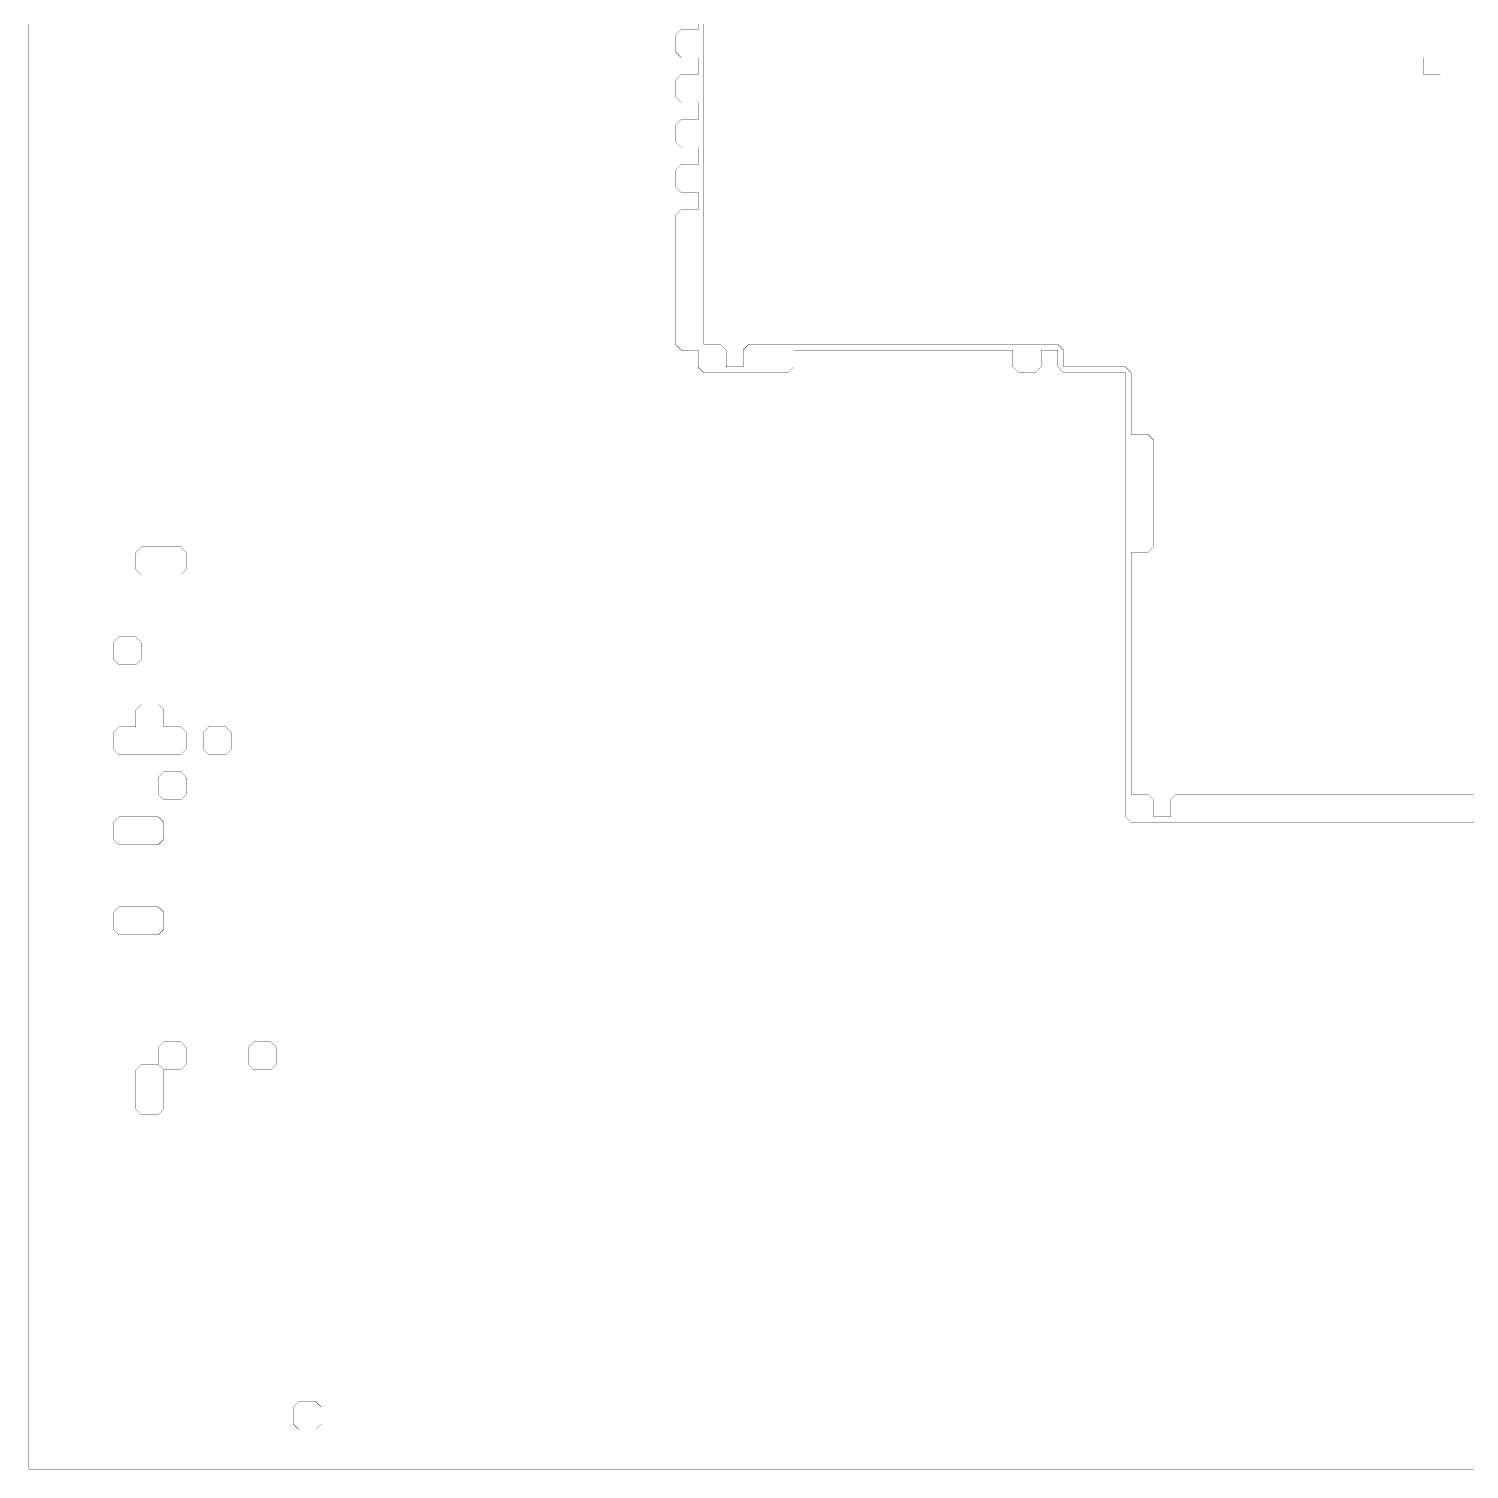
# Model space of a CAD drawing. Header units: metres. Extents: x 0 to 4990, y -4990 to 0.
# Drawn here: x 0 to 2501, y -4990 to -2489 of the extents above; entities that cross this region are included whole.
import ezdxf

# ---------------------------------------------------------------- set-up
doc = ezdxf.new("R2010")
doc.units = ezdxf.units.M
doc.layers.add('conductor', color=1, linetype='Continuous')
doc.layers.add('substrate', color=5, linetype='Continuous')

msp = doc.modelspace()

# ---------------------------------------------------------------- linework, layer by layer
at = {"layer": 'conductor', "const_width": 0.5}
msp.add_lwpolyline([(1171.875, -2480.46875), (1171.875, -2490.234375), (1171.875, -2500), (1171.875, -2509.765625), (1171.875, -2519.53125), (1171.875, -2529.296875), (1171.875, -2539.0625), (1171.875, -2548.828125), (1171.875, -2558.59375), (1171.875, -2568.359375), (1171.875, -2578.125), (1171.875, -2587.890625), (1171.875, -2597.65625), (1171.875, -2607.421875), (1171.875, -2617.1875), (1171.875, -2626.953125), (1171.875, -2636.71875), (1171.875, -2646.484375), (1171.875, -2656.25), (1171.875, -2666.015625), (1171.875, -2675.78125), (1171.875, -2685.546875), (1171.875, -2695.3125), (1171.875, -2705.078125), (1171.875, -2714.84375), (1171.875, -2724.609375), (1171.875, -2734.375), (1171.875, -2744.140625), (1171.875, -2753.90625), (1171.875, -2763.671875), (1171.875, -2773.4375), (1171.875, -2783.203125), (1171.875, -2792.96875), (1171.875, -2802.734375), (1171.875, -2812.5), (1171.875, -2822.265625), (1171.875, -2832.03125), (1171.875, -2841.796875), (1171.875, -2851.5625), (1171.875, -2861.328125), (1171.875, -2871.09375), (1171.875, -2880.859375), (1171.875, -2890.625), (1171.875, -2900.390625), (1171.875, -2910.15625), (1171.875, -2919.921875), (1171.875, -2929.6875), (1171.875, -2939.453125), (1171.875, -2949.21875), (1171.875, -2958.984375), (1171.875, -2968.75), (1171.875, -2978.515625), (1171.875, -2988.28125), (1171.875, -2998.046875), (1171.875, -3007.8125), (1171.875, -3017.578125), (1171.875, -3027.34375), (1171.875, -3037.109375), (1181.640625, -3037.109375), (1191.40625, -3037.109375), (1201.171875, -3037.109375), (1210.9375, -3046.875), (1210.9375, -3056.640625), (1210.9375, -3066.40625), (1210.9375, -3076.171875), (1220.703125, -3076.171875), (1230.46875, -3076.171875), (1240.234375, -3076.171875), (1240.234375, -3066.40625), (1240.234375, -3056.640625), (1240.234375, -3046.875), (1250, -3037.109375), (1259.765625, -3037.109375), (1269.53125, -3037.109375), (1279.296875, -3037.109375), (1289.0625, -3037.109375), (1298.828125, -3037.109375), (1308.59375, -3037.109375), (1318.359375, -3037.109375), (1328.125, -3037.109375), (1337.890625, -3037.109375), (1347.65625, -3037.109375), (1357.421875, -3037.109375), (1367.1875, -3037.109375), (1376.953125, -3037.109375), (1386.71875, -3037.109375), (1396.484375, -3037.109375), (1406.25, -3037.109375), (1416.015625, -3037.109375), (1425.78125, -3037.109375), (1435.546875, -3037.109375), (1445.3125, -3037.109375), (1455.078125, -3037.109375), (1464.84375, -3037.109375), (1474.609375, -3037.109375), (1484.375, -3037.109375), (1494.140625, -3037.109375), (1503.90625, -3037.109375), (1513.671875, -3037.109375), (1523.4375, -3037.109375), (1533.203125, -3037.109375), (1542.96875, -3037.109375), (1552.734375, -3037.109375), (1562.5, -3037.109375), (1572.265625, -3037.109375), (1582.03125, -3037.109375), (1591.796875, -3037.109375), (1601.5625, -3037.109375), (1611.328125, -3037.109375), (1621.09375, -3037.109375), (1630.859375, -3037.109375), (1640.625, -3037.109375), (1650.390625, -3037.109375), (1660.15625, -3037.109375), (1669.921875, -3037.109375), (1679.6875, -3037.109375), (1689.453125, -3037.109375), (1699.21875, -3037.109375), (1708.984375, -3037.109375), (1718.75, -3037.109375), (1728.515625, -3037.109375), (1738.28125, -3037.109375), (1748.046875, -3037.109375), (1757.8125, -3037.109375), (1767.578125, -3037.109375), (1777.34375, -3037.109375), (1787.109375, -3037.109375), (1796.875, -3046.875), (1796.875, -3056.640625), (1796.875, -3066.40625), (1796.875, -3076.171875), (1806.640625, -3076.171875), (1816.40625, -3076.171875), (1826.171875, -3076.171875), (1835.9375, -3076.171875), (1845.703125, -3076.171875), (1855.46875, -3076.171875), (1865.234375, -3076.171875), (1875, -3076.171875), (1884.765625, -3076.171875), (1894.53125, -3076.171875), (1904.296875, -3076.171875), (1914.0625, -3085.9375), (1914.0625, -3095.703125), (1914.0625, -3105.46875), (1914.0625, -3115.234375), (1914.0625, -3125), (1914.0625, -3134.765625), (1914.0625, -3144.53125), (1914.0625, -3154.296875), (1914.0625, -3164.0625), (1914.0625, -3173.828125), (1914.0625, -3183.59375), (1914.0625, -3193.359375), (1923.828125, -3193.359375), (1933.59375, -3193.359375), (1943.359375, -3193.359375), (1953.125, -3203.125), (1953.125, -3212.890625), (1953.125, -3222.65625), (1953.125, -3232.421875), (1953.125, -3242.1875), (1953.125, -3251.953125), (1953.125, -3261.71875), (1953.125, -3271.484375), (1953.125, -3281.25), (1953.125, -3291.015625), (1953.125, -3300.78125), (1953.125, -3310.546875), (1953.125, -3320.3125), (1953.125, -3330.078125), (1953.125, -3339.84375), (1953.125, -3349.609375), (1953.125, -3359.375), (1953.125, -3369.140625), (1953.125, -3378.90625), (1953.125, -3388.671875), (1943.359375, -3398.4375), (1933.59375, -3398.4375), (1923.828125, -3398.4375), (1914.0625, -3398.4375), (1914.0625, -3408.203125), (1914.0625, -3417.96875), (1914.0625, -3427.734375), (1914.0625, -3437.5), (1914.0625, -3447.265625), (1914.0625, -3457.03125), (1914.0625, -3466.796875), (1914.0625, -3476.5625), (1914.0625, -3486.328125), (1914.0625, -3496.09375), (1914.0625, -3505.859375), (1914.0625, -3515.625), (1914.0625, -3525.390625), (1914.0625, -3535.15625), (1914.0625, -3544.921875), (1914.0625, -3554.6875), (1914.0625, -3564.453125), (1914.0625, -3574.21875), (1914.0625, -3583.984375), (1914.0625, -3593.75), (1914.0625, -3603.515625), (1914.0625, -3613.28125), (1914.0625, -3623.046875), (1914.0625, -3632.8125), (1914.0625, -3642.578125), (1914.0625, -3652.34375), (1914.0625, -3662.109375), (1914.0625, -3671.875), (1914.0625, -3681.640625), (1914.0625, -3691.40625), (1914.0625, -3701.171875), (1914.0625, -3710.9375), (1914.0625, -3720.703125), (1914.0625, -3730.46875), (1914.0625, -3740.234375), (1914.0625, -3750), (1914.0625, -3759.765625), (1914.0625, -3769.53125), (1914.0625, -3779.296875), (1914.0625, -3789.0625), (1914.0625, -3798.828125), (1914.0625, -3808.59375), (1914.0625, -3818.359375), (1923.828125, -3818.359375), (1933.59375, -3818.359375), (1943.359375, -3818.359375), (1953.125, -3828.125), (1953.125, -3837.890625), (1953.125, -3847.65625), (1953.125, -3857.421875), (1962.890625, -3857.421875), (1972.65625, -3857.421875), (1982.421875, -3857.421875), (1982.421875, -3847.65625), (1982.421875, -3837.890625), (1982.421875, -3828.125), (1992.1875, -3818.359375), (2001.953125, -3818.359375), (2011.71875, -3818.359375), (2021.484375, -3818.359375), (2031.25, -3818.359375), (2041.015625, -3818.359375), (2050.78125, -3818.359375), (2060.546875, -3818.359375), (2070.3125, -3818.359375), (2080.078125, -3818.359375), (2089.84375, -3818.359375), (2099.609375, -3818.359375), (2109.375, -3818.359375), (2119.140625, -3818.359375), (2128.90625, -3818.359375), (2138.671875, -3818.359375), (2148.4375, -3818.359375), (2158.203125, -3818.359375), (2167.96875, -3818.359375), (2177.734375, -3818.359375), (2187.5, -3818.359375), (2197.265625, -3818.359375), (2207.03125, -3818.359375), (2216.796875, -3818.359375), (2226.5625, -3818.359375), (2236.328125, -3818.359375), (2246.09375, -3818.359375), (2255.859375, -3818.359375), (2265.625, -3818.359375), (2275.390625, -3818.359375), (2285.15625, -3818.359375), (2294.921875, -3818.359375), (2304.6875, -3818.359375), (2314.453125, -3818.359375), (2324.21875, -3818.359375), (2333.984375, -3818.359375), (2343.75, -3818.359375), (2353.515625, -3818.359375), (2363.28125, -3818.359375), (2373.046875, -3818.359375), (2382.8125, -3818.359375), (2392.578125, -3818.359375), (2402.34375, -3818.359375), (2412.109375, -3818.359375), (2421.875, -3818.359375), (2431.640625, -3818.359375), (2441.40625, -3818.359375), (2451.171875, -3818.359375), (2460.9375, -3818.359375), (2470.703125, -3818.359375), (2480.46875, -3818.359375), (2490.234375, -3818.359375), (2500, -3818.359375), (2509.765625, -3818.359375)], dxfattribs=at)
at = {"layer": 'substrate', "const_width": 0.5}
for points in [[(0, -2480.46875), (0, -2490.234375), (0, -2500), (0, -2509.765625), (0, -2519.53125), (0, -2529.296875), (0, -2539.0625), (0, -2548.828125), (0, -2558.59375), (0, -2568.359375), (0, -2578.125), (0, -2587.890625), (0, -2597.65625), (0, -2607.421875), (0, -2617.1875), (0, -2626.953125), (0, -2636.71875), (0, -2646.484375), (0, -2656.25), (0, -2666.015625), (0, -2675.78125), (0, -2685.546875), (0, -2695.3125), (0, -2705.078125), (0, -2714.84375), (0, -2724.609375), (0, -2734.375), (0, -2744.140625), (0, -2753.90625), (0, -2763.671875), (0, -2773.4375), (0, -2783.203125), (0, -2792.96875), (0, -2802.734375), (0, -2812.5), (0, -2822.265625), (0, -2832.03125), (0, -2841.796875), (0, -2851.5625), (0, -2861.328125), (0, -2871.09375), (0, -2880.859375), (0, -2890.625), (0, -2900.390625), (0, -2910.15625), (0, -2919.921875), (0, -2929.6875), (0, -2939.453125), (0, -2949.21875), (0, -2958.984375), (0, -2968.75), (0, -2978.515625), (0, -2988.28125), (0, -2998.046875), (0, -3007.8125), (0, -3017.578125), (0, -3027.34375), (0, -3037.109375), (0, -3046.875), (0, -3056.640625), (0, -3066.40625), (0, -3076.171875), (0, -3085.9375), (0, -3095.703125), (0, -3105.46875), (0, -3115.234375), (0, -3125), (0, -3134.765625), (0, -3144.53125), (0, -3154.296875), (0, -3164.0625), (0, -3173.828125), (0, -3183.59375), (0, -3193.359375), (0, -3203.125), (0, -3212.890625), (0, -3222.65625), (0, -3232.421875), (0, -3242.1875), (0, -3251.953125), (0, -3261.71875), (0, -3271.484375), (0, -3281.25), (0, -3291.015625), (0, -3300.78125), (0, -3310.546875), (0, -3320.3125), (0, -3330.078125), (0, -3339.84375), (0, -3349.609375), (0, -3359.375), (0, -3369.140625), (0, -3378.90625), (0, -3388.671875), (0, -3398.4375), (0, -3408.203125), (0, -3417.96875), (0, -3427.734375), (0, -3437.5), (0, -3447.265625), (0, -3457.03125), (0, -3466.796875), (0, -3476.5625), (0, -3486.328125), (0, -3496.09375), (0, -3505.859375), (0, -3515.625), (0, -3525.390625), (0, -3535.15625), (0, -3544.921875), (0, -3554.6875), (0, -3564.453125), (0, -3574.21875), (0, -3583.984375), (0, -3593.75), (0, -3603.515625), (0, -3613.28125), (0, -3623.046875), (0, -3632.8125), (0, -3642.578125), (0, -3652.34375), (0, -3662.109375), (0, -3671.875), (0, -3681.640625), (0, -3691.40625), (0, -3701.171875), (0, -3710.9375), (0, -3720.703125), (0, -3730.46875), (0, -3740.234375), (0, -3750), (0, -3759.765625), (0, -3769.53125), (0, -3779.296875), (0, -3789.0625), (0, -3798.828125), (0, -3808.59375), (0, -3818.359375), (0, -3828.125), (0, -3837.890625), (0, -3847.65625), (0, -3857.421875), (0, -3867.1875), (0, -3876.953125), (0, -3886.71875), (0, -3896.484375), (0, -3906.25), (0, -3916.015625), (0, -3925.78125), (0, -3935.546875), (0, -3945.3125), (0, -3955.078125), (0, -3964.84375), (0, -3974.609375), (0, -3984.375), (0, -3994.140625), (0, -4003.90625), (0, -4013.671875), (0, -4023.4375), (0, -4033.203125), (0, -4042.96875), (0, -4052.734375), (0, -4062.5), (0, -4072.265625), (0, -4082.03125), (0, -4091.796875), (0, -4101.5625), (0, -4111.328125), (0, -4121.09375), (0, -4130.859375), (0, -4140.625), (0, -4150.390625), (0, -4160.15625), (0, -4169.921875), (0, -4179.6875), (0, -4189.453125), (0, -4199.21875), (0, -4208.984375), (0, -4218.75), (0, -4228.515625), (0, -4238.28125), (0, -4248.046875), (0, -4257.8125), (0, -4267.578125), (0, -4277.34375), (0, -4287.109375), (0, -4296.875), (0, -4306.640625), (0, -4316.40625), (0, -4326.171875), (0, -4335.9375), (0, -4345.703125), (0, -4355.46875), (0, -4365.234375), (0, -4375), (0, -4384.765625), (0, -4394.53125), (0, -4404.296875), (0, -4414.0625), (0, -4423.828125), (0, -4433.59375), (0, -4443.359375), (0, -4453.125), (0, -4462.890625), (0, -4472.65625), (0, -4482.421875), (0, -4492.1875), (0, -4501.953125), (0, -4511.71875), (0, -4521.484375), (0, -4531.25), (0, -4541.015625), (0, -4550.78125), (0, -4560.546875), (0, -4570.3125), (0, -4580.078125), (0, -4589.84375), (0, -4599.609375), (0, -4609.375), (0, -4619.140625), (0, -4628.90625), (0, -4638.671875), (0, -4648.4375), (0, -4658.203125), (0, -4667.96875), (0, -4677.734375), (0, -4687.5), (0, -4697.265625), (0, -4707.03125), (0, -4716.796875), (0, -4726.5625), (0, -4736.328125), (0, -4746.09375), (0, -4755.859375), (0, -4765.625), (0, -4775.390625), (0, -4785.15625), (0, -4794.921875), (0, -4804.6875), (0, -4814.453125), (0, -4824.21875), (0, -4833.984375), (0, -4843.75), (0, -4853.515625), (0, -4863.28125), (0, -4873.046875), (0, -4882.8125), (0, -4892.578125), (0, -4902.34375), (0, -4912.109375), (0, -4921.875), (0, -4931.640625), (0, -4941.40625), (0, -4951.171875), (0, -4960.9375), (0, -4970.703125), (0, -4980.46875), (0, -4990.234375), (9.765625, -4990.234375), (19.53125, -4990.234375), (29.296875, -4990.234375), (39.0625, -4990.234375), (48.828125, -4990.234375), (58.59375, -4990.234375), (68.359375, -4990.234375), (78.125, -4990.234375), (87.890625, -4990.234375), (97.65625, -4990.234375), (107.421875, -4990.234375), (117.1875, -4990.234375), (126.953125, -4990.234375), (136.71875, -4990.234375), (146.484375, -4990.234375), (156.25, -4990.234375), (166.015625, -4990.234375), (175.78125, -4990.234375), (185.546875, -4990.234375), (195.3125, -4990.234375), (205.078125, -4990.234375), (214.84375, -4990.234375), (224.609375, -4990.234375), (234.375, -4990.234375), (244.140625, -4990.234375), (253.90625, -4990.234375), (263.671875, -4990.234375), (273.4375, -4990.234375), (283.203125, -4990.234375), (292.96875, -4990.234375), (302.734375, -4990.234375), (312.5, -4990.234375), (322.265625, -4990.234375), (332.03125, -4990.234375), (341.796875, -4990.234375), (351.5625, -4990.234375), (361.328125, -4990.234375), (371.09375, -4990.234375), (380.859375, -4990.234375), (390.625, -4990.234375), (400.390625, -4990.234375), (410.15625, -4990.234375), (419.921875, -4990.234375), (429.6875, -4990.234375), (439.453125, -4990.234375), (449.21875, -4990.234375), (458.984375, -4990.234375), (468.75, -4990.234375), (478.515625, -4990.234375), (488.28125, -4990.234375), (498.046875, -4990.234375), (507.8125, -4990.234375), (517.578125, -4990.234375), (527.34375, -4990.234375), (537.109375, -4990.234375), (546.875, -4990.234375), (556.640625, -4990.234375), (566.40625, -4990.234375), (576.171875, -4990.234375), (585.9375, -4990.234375), (595.703125, -4990.234375), (605.46875, -4990.234375), (615.234375, -4990.234375), (625, -4990.234375), (634.765625, -4990.234375), (644.53125, -4990.234375), (654.296875, -4990.234375), (664.0625, -4990.234375), (673.828125, -4990.234375), (683.59375, -4990.234375), (693.359375, -4990.234375), (703.125, -4990.234375), (712.890625, -4990.234375), (722.65625, -4990.234375), (732.421875, -4990.234375), (742.1875, -4990.234375), (751.953125, -4990.234375), (761.71875, -4990.234375), (771.484375, -4990.234375), (781.25, -4990.234375), (791.015625, -4990.234375), (800.78125, -4990.234375), (810.546875, -4990.234375), (820.3125, -4990.234375), (830.078125, -4990.234375), (839.84375, -4990.234375), (849.609375, -4990.234375), (859.375, -4990.234375), (869.140625, -4990.234375), (878.90625, -4990.234375), (888.671875, -4990.234375), (898.4375, -4990.234375), (908.203125, -4990.234375), (917.96875, -4990.234375), (927.734375, -4990.234375), (937.5, -4990.234375), (947.265625, -4990.234375), (957.03125, -4990.234375), (966.796875, -4990.234375), (976.5625, -4990.234375), (986.328125, -4990.234375), (996.09375, -4990.234375), (1005.859375, -4990.234375), (1015.625, -4990.234375), (1025.390625, -4990.234375), (1035.15625, -4990.234375), (1044.921875, -4990.234375), (1054.6875, -4990.234375), (1064.453125, -4990.234375), (1074.21875, -4990.234375), (1083.984375, -4990.234375), (1093.75, -4990.234375), (1103.515625, -4990.234375), (1113.28125, -4990.234375), (1123.046875, -4990.234375), (1132.8125, -4990.234375), (1142.578125, -4990.234375), (1152.34375, -4990.234375), (1162.109375, -4990.234375), (1171.875, -4990.234375), (1181.640625, -4990.234375), (1191.40625, -4990.234375), (1201.171875, -4990.234375), (1210.9375, -4990.234375), (1220.703125, -4990.234375), (1230.46875, -4990.234375), (1240.234375, -4990.234375), (1250, -4990.234375), (1259.765625, -4990.234375), (1269.53125, -4990.234375), (1279.296875, -4990.234375), (1289.0625, -4990.234375), (1298.828125, -4990.234375), (1308.59375, -4990.234375), (1318.359375, -4990.234375), (1328.125, -4990.234375), (1337.890625, -4990.234375), (1347.65625, -4990.234375), (1357.421875, -4990.234375), (1367.1875, -4990.234375), (1376.953125, -4990.234375), (1386.71875, -4990.234375), (1396.484375, -4990.234375), (1406.25, -4990.234375), (1416.015625, -4990.234375), (1425.78125, -4990.234375), (1435.546875, -4990.234375), (1445.3125, -4990.234375), (1455.078125, -4990.234375), (1464.84375, -4990.234375), (1474.609375, -4990.234375), (1484.375, -4990.234375), (1494.140625, -4990.234375), (1503.90625, -4990.234375), (1513.671875, -4990.234375), (1523.4375, -4990.234375), (1533.203125, -4990.234375), (1542.96875, -4990.234375), (1552.734375, -4990.234375), (1562.5, -4990.234375), (1572.265625, -4990.234375), (1582.03125, -4990.234375), (1591.796875, -4990.234375), (1601.5625, -4990.234375), (1611.328125, -4990.234375), (1621.09375, -4990.234375), (1630.859375, -4990.234375), (1640.625, -4990.234375), (1650.390625, -4990.234375), (1660.15625, -4990.234375), (1669.921875, -4990.234375), (1679.6875, -4990.234375), (1689.453125, -4990.234375), (1699.21875, -4990.234375), (1708.984375, -4990.234375), (1718.75, -4990.234375), (1728.515625, -4990.234375), (1738.28125, -4990.234375), (1748.046875, -4990.234375), (1757.8125, -4990.234375), (1767.578125, -4990.234375), (1777.34375, -4990.234375), (1787.109375, -4990.234375), (1796.875, -4990.234375), (1806.640625, -4990.234375), (1816.40625, -4990.234375), (1826.171875, -4990.234375), (1835.9375, -4990.234375), (1845.703125, -4990.234375), (1855.46875, -4990.234375), (1865.234375, -4990.234375), (1875, -4990.234375), (1884.765625, -4990.234375), (1894.53125, -4990.234375), (1904.296875, -4990.234375), (1914.0625, -4990.234375), (1923.828125, -4990.234375), (1933.59375, -4990.234375), (1943.359375, -4990.234375), (1953.125, -4990.234375), (1962.890625, -4990.234375), (1972.65625, -4990.234375), (1982.421875, -4990.234375), (1992.1875, -4990.234375), (2001.953125, -4990.234375), (2011.71875, -4990.234375), (2021.484375, -4990.234375), (2031.25, -4990.234375), (2041.015625, -4990.234375), (2050.78125, -4990.234375), (2060.546875, -4990.234375), (2070.3125, -4990.234375), (2080.078125, -4990.234375), (2089.84375, -4990.234375), (2099.609375, -4990.234375), (2109.375, -4990.234375), (2119.140625, -4990.234375), (2128.90625, -4990.234375), (2138.671875, -4990.234375), (2148.4375, -4990.234375), (2158.203125, -4990.234375), (2167.96875, -4990.234375), (2177.734375, -4990.234375), (2187.5, -4990.234375), (2197.265625, -4990.234375), (2207.03125, -4990.234375), (2216.796875, -4990.234375), (2226.5625, -4990.234375), (2236.328125, -4990.234375), (2246.09375, -4990.234375), (2255.859375, -4990.234375), (2265.625, -4990.234375), (2275.390625, -4990.234375), (2285.15625, -4990.234375), (2294.921875, -4990.234375), (2304.6875, -4990.234375), (2314.453125, -4990.234375), (2324.21875, -4990.234375), (2333.984375, -4990.234375), (2343.75, -4990.234375), (2353.515625, -4990.234375), (2363.28125, -4990.234375), (2373.046875, -4990.234375), (2382.8125, -4990.234375), (2392.578125, -4990.234375), (2402.34375, -4990.234375), (2412.109375, -4990.234375), (2421.875, -4990.234375), (2431.640625, -4990.234375), (2441.40625, -4990.234375), (2451.171875, -4990.234375), (2460.9375, -4990.234375), (2470.703125, -4990.234375), (2480.46875, -4990.234375), (2490.234375, -4990.234375), (2500, -4990.234375), (2509.765625, -4990.234375)], [(2509.765625, -3867.1875), (2500, -3867.1875), (2490.234375, -3867.1875), (2480.46875, -3867.1875), (2470.703125, -3867.1875), (2460.9375, -3867.1875), (2451.171875, -3867.1875), (2441.40625, -3867.1875), (2431.640625, -3867.1875), (2421.875, -3867.1875), (2412.109375, -3867.1875), (2402.34375, -3867.1875), (2392.578125, -3867.1875), (2382.8125, -3867.1875), (2373.046875, -3867.1875), (2363.28125, -3867.1875), (2353.515625, -3867.1875), (2343.75, -3867.1875), (2333.984375, -3867.1875), (2324.21875, -3867.1875), (2314.453125, -3867.1875), (2304.6875, -3867.1875), (2294.921875, -3867.1875), (2285.15625, -3867.1875), (2275.390625, -3867.1875), (2265.625, -3867.1875), (2255.859375, -3867.1875), (2246.09375, -3867.1875), (2236.328125, -3867.1875), (2226.5625, -3867.1875), (2216.796875, -3867.1875), (2207.03125, -3867.1875), (2197.265625, -3867.1875), (2187.5, -3867.1875), (2177.734375, -3867.1875), (2167.96875, -3867.1875), (2158.203125, -3867.1875), (2148.4375, -3867.1875), (2138.671875, -3867.1875), (2128.90625, -3867.1875), (2119.140625, -3867.1875), (2109.375, -3867.1875), (2099.609375, -3867.1875), (2089.84375, -3867.1875), (2080.078125, -3867.1875), (2070.3125, -3867.1875), (2060.546875, -3867.1875), (2050.78125, -3867.1875), (2041.015625, -3867.1875), (2031.25, -3867.1875), (2021.484375, -3867.1875), (2011.71875, -3867.1875), (2001.953125, -3867.1875), (1992.1875, -3867.1875), (1982.421875, -3867.1875), (1972.65625, -3867.1875), (1962.890625, -3867.1875), (1953.125, -3867.1875), (1943.359375, -3867.1875), (1933.59375, -3867.1875), (1923.828125, -3867.1875), (1914.0625, -3867.1875), (1904.296875, -3857.421875), (1904.296875, -3847.65625), (1904.296875, -3837.890625), (1904.296875, -3828.125), (1904.296875, -3818.359375), (1904.296875, -3808.59375), (1904.296875, -3798.828125), (1904.296875, -3789.0625), (1904.296875, -3779.296875), (1904.296875, -3769.53125), (1904.296875, -3759.765625), (1904.296875, -3750), (1904.296875, -3740.234375), (1904.296875, -3730.46875), (1904.296875, -3720.703125), (1904.296875, -3710.9375), (1904.296875, -3701.171875), (1904.296875, -3691.40625), (1904.296875, -3681.640625), (1904.296875, -3671.875), (1904.296875, -3662.109375), (1904.296875, -3652.34375), (1904.296875, -3642.578125), (1904.296875, -3632.8125), (1904.296875, -3623.046875), (1904.296875, -3613.28125), (1904.296875, -3603.515625), (1904.296875, -3593.75), (1904.296875, -3583.984375), (1904.296875, -3574.21875), (1904.296875, -3564.453125), (1904.296875, -3554.6875), (1904.296875, -3544.921875), (1904.296875, -3535.15625), (1904.296875, -3525.390625), (1904.296875, -3515.625), (1904.296875, -3505.859375), (1904.296875, -3496.09375), (1904.296875, -3486.328125), (1904.296875, -3476.5625), (1904.296875, -3466.796875), (1904.296875, -3457.03125), (1904.296875, -3447.265625), (1904.296875, -3437.5), (1904.296875, -3427.734375), (1904.296875, -3417.96875), (1904.296875, -3408.203125), (1904.296875, -3398.4375), (1904.296875, -3388.671875), (1904.296875, -3378.90625), (1904.296875, -3369.140625), (1904.296875, -3359.375), (1904.296875, -3349.609375), (1904.296875, -3339.84375), (1904.296875, -3330.078125), (1904.296875, -3320.3125), (1904.296875, -3310.546875), (1904.296875, -3300.78125), (1904.296875, -3291.015625), (1904.296875, -3281.25), (1904.296875, -3271.484375), (1904.296875, -3261.71875), (1904.296875, -3251.953125), (1904.296875, -3242.1875), (1904.296875, -3232.421875), (1904.296875, -3222.65625), (1904.296875, -3212.890625), (1904.296875, -3203.125), (1904.296875, -3193.359375), (1904.296875, -3183.59375), (1904.296875, -3173.828125), (1904.296875, -3164.0625), (1904.296875, -3154.296875), (1904.296875, -3144.53125), (1904.296875, -3134.765625), (1904.296875, -3125), (1904.296875, -3115.234375), (1904.296875, -3105.46875), (1904.296875, -3095.703125), (1904.296875, -3085.9375), (1894.53125, -3085.9375), (1884.765625, -3085.9375), (1875, -3085.9375), (1865.234375, -3085.9375), (1855.46875, -3085.9375), (1845.703125, -3085.9375), (1835.9375, -3085.9375), (1826.171875, -3085.9375), (1816.40625, -3085.9375), (1806.640625, -3085.9375), (1796.875, -3085.9375), (1787.109375, -3076.171875), (1787.109375, -3066.40625), (1787.109375, -3056.640625), (1787.109375, -3046.875), (1777.34375, -3046.875), (1767.578125, -3046.875), (1757.8125, -3046.875), (1757.8125, -3056.640625), (1757.8125, -3066.40625), (1757.8125, -3076.171875), (1748.046875, -3085.9375), (1738.28125, -3085.9375), (1728.515625, -3085.9375), (1718.75, -3085.9375), (1708.984375, -3076.171875), (1708.984375, -3066.40625), (1708.984375, -3056.640625), (1708.984375, -3046.875), (1699.21875, -3046.875), (1689.453125, -3046.875), (1679.6875, -3046.875), (1669.921875, -3046.875), (1660.15625, -3046.875), (1650.390625, -3046.875), (1640.625, -3046.875), (1630.859375, -3046.875), (1621.09375, -3046.875), (1611.328125, -3046.875), (1601.5625, -3046.875), (1591.796875, -3046.875), (1582.03125, -3046.875), (1572.265625, -3046.875), (1562.5, -3046.875), (1552.734375, -3046.875), (1542.96875, -3046.875), (1533.203125, -3046.875), (1523.4375, -3046.875), (1513.671875, -3046.875), (1503.90625, -3046.875), (1494.140625, -3046.875), (1484.375, -3046.875), (1474.609375, -3046.875), (1464.84375, -3046.875), (1455.078125, -3046.875), (1445.3125, -3046.875), (1435.546875, -3046.875), (1425.78125, -3046.875), (1416.015625, -3046.875), (1406.25, -3046.875), (1396.484375, -3046.875), (1386.71875, -3046.875), (1376.953125, -3046.875), (1367.1875, -3046.875), (1357.421875, -3046.875), (1347.65625, -3046.875), (1337.890625, -3046.875), (1328.125, -3046.875), (1328.125, -3056.640625), (1328.125, -3066.40625), (1328.125, -3076.171875), (1318.359375, -3085.9375), (1308.59375, -3085.9375), (1298.828125, -3085.9375), (1289.0625, -3085.9375), (1279.296875, -3085.9375), (1269.53125, -3085.9375), (1259.765625, -3085.9375), (1250, -3085.9375), (1240.234375, -3085.9375), (1230.46875, -3085.9375), (1220.703125, -3085.9375), (1210.9375, -3085.9375), (1201.171875, -3085.9375), (1191.40625, -3085.9375), (1181.640625, -3085.9375), (1171.875, -3085.9375), (1162.109375, -3076.171875), (1162.109375, -3066.40625), (1162.109375, -3056.640625), (1162.109375, -3046.875), (1152.34375, -3046.875), (1142.578125, -3046.875), (1132.8125, -3046.875), (1123.046875, -3037.109375), (1123.046875, -3027.34375), (1123.046875, -3017.578125), (1123.046875, -3007.8125), (1123.046875, -2998.046875), (1123.046875, -2988.28125), (1123.046875, -2978.515625), (1123.046875, -2968.75), (1123.046875, -2958.984375), (1123.046875, -2949.21875), (1123.046875, -2939.453125), (1123.046875, -2929.6875), (1123.046875, -2919.921875), (1123.046875, -2910.15625), (1123.046875, -2900.390625), (1123.046875, -2890.625), (1123.046875, -2880.859375), (1123.046875, -2871.09375), (1123.046875, -2861.328125), (1123.046875, -2851.5625), (1123.046875, -2841.796875), (1123.046875, -2832.03125), (1123.046875, -2822.265625), (1123.046875, -2812.5), (1132.8125, -2802.734375), (1142.578125, -2802.734375), (1152.34375, -2802.734375), (1162.109375, -2802.734375), (1162.109375, -2792.96875), (1162.109375, -2783.203125), (1162.109375, -2773.4375), (1152.34375, -2773.4375), (1142.578125, -2773.4375), (1132.8125, -2773.4375), (1123.046875, -2763.671875), (1123.046875, -2753.90625), (1123.046875, -2744.140625), (1123.046875, -2734.375), (1132.8125, -2724.609375), (1142.578125, -2724.609375), (1152.34375, -2724.609375), (1162.109375, -2724.609375), (1162.109375, -2714.84375), (1162.109375, -2705.078125), (1162.109375, -2695.3125), (1152.34375, -2695.3125), (1142.578125, -2695.3125), (1132.8125, -2695.3125), (1123.046875, -2685.546875), (1123.046875, -2675.78125), (1123.046875, -2666.015625), (1123.046875, -2656.25), (1132.8125, -2646.484375), (1142.578125, -2646.484375), (1152.34375, -2646.484375), (1162.109375, -2646.484375), (1162.109375, -2636.71875), (1162.109375, -2626.953125), (1162.109375, -2617.1875), (1152.34375, -2617.1875), (1142.578125, -2617.1875), (1132.8125, -2617.1875), (1123.046875, -2607.421875), (1123.046875, -2597.65625), (1123.046875, -2587.890625), (1123.046875, -2578.125), (1132.8125, -2568.359375), (1142.578125, -2568.359375), (1152.34375, -2568.359375), (1162.109375, -2568.359375), (1162.109375, -2558.59375), (1162.109375, -2548.828125), (1162.109375, -2539.0625), (1152.34375, -2539.0625), (1142.578125, -2539.0625), (1132.8125, -2539.0625), (1123.046875, -2529.296875), (1123.046875, -2519.53125), (1123.046875, -2509.765625), (1123.046875, -2500), (1132.8125, -2490.234375), (1142.578125, -2490.234375), (1152.34375, -2490.234375), (1162.109375, -2490.234375), (1162.109375, -2480.46875)]]:
    msp.add_lwpolyline(points, dxfattribs=at)
for points in [[(2421.875, -2539.0625), (2421.875, -2548.828125), (2421.875, -2558.59375), (2421.875, -2568.359375), (2431.640625, -2568.359375), (2441.40625, -2568.359375), (2451.171875, -2568.359375), (2451.171875, -2558.59375), (2451.171875, -2548.828125), (2451.171875, -2539.0625), (2441.40625, -2539.0625), (2431.640625, -2539.0625)], [(185.546875, -3398.4375), (195.3125, -3388.671875), (205.078125, -3388.671875), (214.84375, -3388.671875), (224.609375, -3388.671875), (234.375, -3388.671875), (244.140625, -3388.671875), (253.90625, -3388.671875), (263.671875, -3388.671875), (273.4375, -3398.4375), (273.4375, -3408.203125), (273.4375, -3417.96875), (273.4375, -3427.734375), (263.671875, -3437.5), (253.90625, -3437.5), (244.140625, -3437.5), (234.375, -3437.5), (224.609375, -3437.5), (214.84375, -3437.5), (205.078125, -3437.5), (195.3125, -3437.5), (185.546875, -3427.734375), (185.546875, -3417.96875), (185.546875, -3408.203125)], [(146.484375, -3554.6875), (156.25, -3544.921875), (166.015625, -3544.921875), (175.78125, -3544.921875), (185.546875, -3544.921875), (195.3125, -3554.6875), (195.3125, -3564.453125), (195.3125, -3574.21875), (195.3125, -3583.984375), (185.546875, -3593.75), (175.78125, -3593.75), (166.015625, -3593.75), (156.25, -3593.75), (146.484375, -3583.984375), (146.484375, -3574.21875), (146.484375, -3564.453125)], [(185.546875, -3671.875), (195.3125, -3662.109375), (205.078125, -3662.109375), (214.84375, -3662.109375), (224.609375, -3662.109375), (234.375, -3671.875), (234.375, -3681.640625), (234.375, -3691.40625), (234.375, -3701.171875), (244.140625, -3701.171875), (253.90625, -3701.171875), (263.671875, -3701.171875), (273.4375, -3710.9375), (273.4375, -3720.703125), (273.4375, -3730.46875), (273.4375, -3740.234375), (263.671875, -3750), (253.90625, -3750), (244.140625, -3750), (234.375, -3750), (224.609375, -3750), (214.84375, -3750), (205.078125, -3750), (195.3125, -3750), (185.546875, -3750), (175.78125, -3750), (166.015625, -3750), (156.25, -3750), (146.484375, -3740.234375), (146.484375, -3730.46875), (146.484375, -3720.703125), (146.484375, -3710.9375), (156.25, -3701.171875), (166.015625, -3701.171875), (175.78125, -3701.171875), (185.546875, -3701.171875), (185.546875, -3691.40625), (185.546875, -3681.640625)], [(302.734375, -3710.9375), (312.5, -3701.171875), (322.265625, -3701.171875), (332.03125, -3701.171875), (341.796875, -3701.171875), (351.5625, -3710.9375), (351.5625, -3720.703125), (351.5625, -3730.46875), (351.5625, -3740.234375), (341.796875, -3750), (332.03125, -3750), (322.265625, -3750), (312.5, -3750), (302.734375, -3740.234375), (302.734375, -3730.46875), (302.734375, -3720.703125)], [(224.609375, -3789.0625), (234.375, -3779.296875), (244.140625, -3779.296875), (253.90625, -3779.296875), (263.671875, -3779.296875), (273.4375, -3789.0625), (273.4375, -3798.828125), (273.4375, -3808.59375), (273.4375, -3818.359375), (263.671875, -3828.125), (253.90625, -3828.125), (244.140625, -3828.125), (234.375, -3828.125), (224.609375, -3818.359375), (224.609375, -3808.59375), (224.609375, -3798.828125)], [(146.484375, -3867.1875), (156.25, -3857.421875), (166.015625, -3857.421875), (175.78125, -3857.421875), (185.546875, -3857.421875), (195.3125, -3857.421875), (205.078125, -3857.421875), (214.84375, -3857.421875), (224.609375, -3857.421875), (234.375, -3867.1875), (234.375, -3876.953125), (234.375, -3886.71875), (234.375, -3896.484375), (224.609375, -3906.25), (214.84375, -3906.25), (205.078125, -3906.25), (195.3125, -3906.25), (185.546875, -3906.25), (175.78125, -3906.25), (166.015625, -3906.25), (156.25, -3906.25), (146.484375, -3896.484375), (146.484375, -3886.71875), (146.484375, -3876.953125)], [(146.484375, -4023.4375), (156.25, -4013.671875), (166.015625, -4013.671875), (175.78125, -4013.671875), (185.546875, -4013.671875), (195.3125, -4013.671875), (205.078125, -4013.671875), (214.84375, -4013.671875), (224.609375, -4013.671875), (234.375, -4023.4375), (234.375, -4033.203125), (234.375, -4042.96875), (234.375, -4052.734375), (224.609375, -4062.5), (214.84375, -4062.5), (205.078125, -4062.5), (195.3125, -4062.5), (185.546875, -4062.5), (175.78125, -4062.5), (166.015625, -4062.5), (156.25, -4062.5), (146.484375, -4052.734375), (146.484375, -4042.96875), (146.484375, -4033.203125)], [(224.609375, -4257.8125), (234.375, -4248.046875), (244.140625, -4248.046875), (253.90625, -4248.046875), (263.671875, -4248.046875), (273.4375, -4257.8125), (273.4375, -4267.578125), (273.4375, -4277.34375), (273.4375, -4287.109375), (263.671875, -4296.875), (253.90625, -4296.875), (244.140625, -4296.875), (234.375, -4296.875), (224.609375, -4287.109375), (224.609375, -4277.34375), (224.609375, -4267.578125)], [(380.859375, -4257.8125), (390.625, -4248.046875), (400.390625, -4248.046875), (410.15625, -4248.046875), (419.921875, -4248.046875), (429.6875, -4257.8125), (429.6875, -4267.578125), (429.6875, -4277.34375), (429.6875, -4287.109375), (419.921875, -4296.875), (410.15625, -4296.875), (400.390625, -4296.875), (390.625, -4296.875), (380.859375, -4287.109375), (380.859375, -4277.34375), (380.859375, -4267.578125)], [(185.546875, -4296.875), (195.3125, -4287.109375), (205.078125, -4287.109375), (214.84375, -4287.109375), (224.609375, -4287.109375), (234.375, -4296.875), (234.375, -4306.640625), (234.375, -4316.40625), (234.375, -4326.171875), (234.375, -4335.9375), (234.375, -4345.703125), (234.375, -4355.46875), (234.375, -4365.234375), (224.609375, -4375), (214.84375, -4375), (205.078125, -4375), (195.3125, -4375), (185.546875, -4365.234375), (185.546875, -4355.46875), (185.546875, -4345.703125), (185.546875, -4335.9375), (185.546875, -4326.171875), (185.546875, -4316.40625), (185.546875, -4306.640625)], [(458.984375, -4882.8125), (468.75, -4873.046875), (478.515625, -4873.046875), (488.28125, -4873.046875), (498.046875, -4873.046875), (507.8125, -4882.8125), (507.8125, -4892.578125), (507.8125, -4902.34375), (507.8125, -4912.109375), (498.046875, -4921.875), (488.28125, -4921.875), (478.515625, -4921.875), (468.75, -4921.875), (458.984375, -4912.109375), (458.984375, -4902.34375), (458.984375, -4892.578125)]]:
    msp.add_lwpolyline(points, close=True, dxfattribs=at)

doc.saveas('drawing.dxf')
